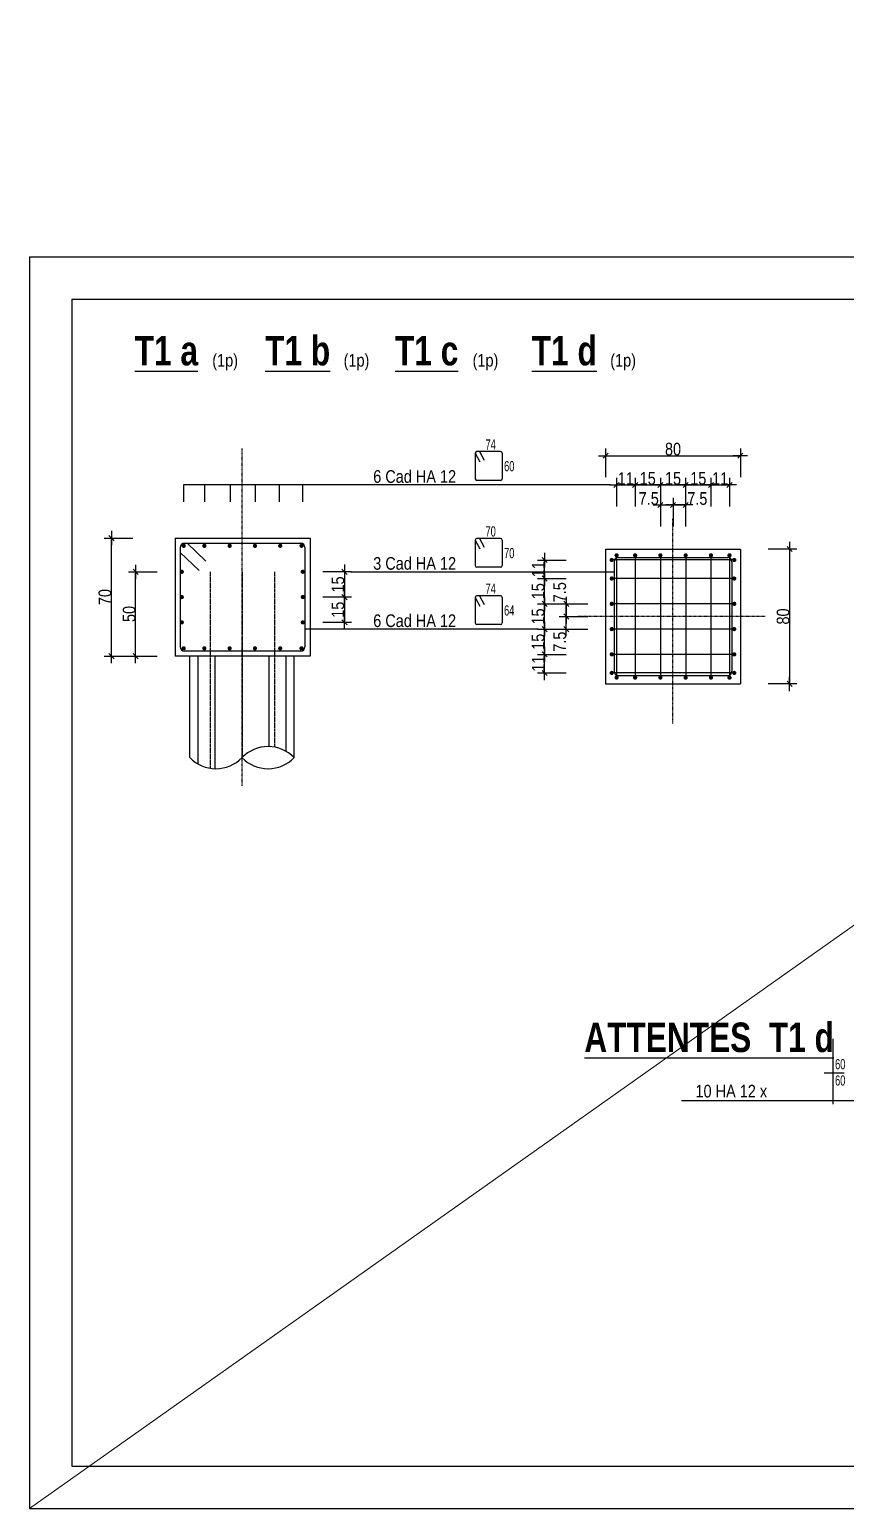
# Model space of a CAD drawing. Header units: metres. Extents: x -9927 to 45032, y -190416 to 12166.
# Drawn here: x -4451 to -3483, y -171069 to -169314 of the extents above; entities that cross this region are included whole.
import ezdxf
from ezdxf.enums import TextEntityAlignment as Align

# ---------------------------------------------------------------- set-up
doc = ezdxf.new("R2010")
doc.units = ezdxf.units.M
doc.header["$PDMODE"] = 65
doc.linetypes.add('CACHE', pattern=[9.525, 6.35, -3.175])
doc.linetypes.add('TIRETPTX2', pattern=[50.8, 25.4, -12.7, 0, -12.7])
for name, color, linetype in [('01_cote_gen', 4, 'Continuous'), ('01_fenetres', 171, 'Continuous'), ('01_linteaux', 3, 'Continuous'), ('01_poch_murs', 251, 'Continuous'), ('01_texte', 230, 'Continuous'), ('AA_COTES', 2, 'Continuous')]:
    doc.layers.add(name, color=color, linetype=linetype)
doc.styles.add('impact', font='impact.ttf')
doc.styles.add('STYLE2', font='ARIALN.TTF')
doc.dimstyles.new('JB25', dxfattribs={"dimscale": 0.1, "dimtxt": 150, "dimasz": 17, "dimexe": 0.1, "dimexo": 0.1, "dimgap": 0.09, "dimtad": 1, "dimdec": 1, "dimlfac": 0.5, "dimdsep": 46, "dimtxsty": 'STYLE2', "dimblk1": 'BOND_G', "dimblk2": 'BOND_D', "dimsah": 1, "dimcen": 1.5, "dimdle": 0.01, "dimse1": 1, "dimse2": 1, "dimclrd": 4, "dimclre": 2, "dimclrt": 5, "dimadec": 0, "dimazin": 0, "dimtfac": 2.333333, "dimtdec": 1, "dimtix": 1, "dimtmove": 2, "dimatfit": 3, "dimldrblk": 'BOND_G', "dimfxl": 1, "dimtolj": 1, "dimtzin": 0, "dimarcsym": 0})

# ---------------------------------------------------------------- blocks, each defined once
blk = doc.blocks.new('BOND_G')
at = {"layer": 'AA_COTES', "color": 0}
for p, q in [((0, -5), (0, 15)), ((5, 0), (-5, 0)), ((1.8, 1.8), (-1.8, -1.8))]:
    blk.add_line(p, q, dxfattribs=at)
blk = doc.blocks.new('BOND_D')
at = {"layer": 'AA_COTES', "color": 0}
for p, q in [((5, 0), (-5, 0)), ((-1.8, -1.8), (1.8, 1.8)), ((0, 5), (0, -15))]:
    blk.add_line(p, q, dxfattribs=at)
blk = doc.blocks.new('*D1672')
at = {"layer": '01_poch_murs', "color": 4, "lineweight": -2, "transparency": 16777216}
blk.add_line((-4325.6, -170055.8), (-4325.6, -169959.3), dxfattribs=at)
at = {"layer": 'DEFPOINTS', "color": 0, "lineweight": 0, "transparency": 16777216}
for p in [(-4325.6, -169957.6), (-4237, -169957.6), (-4212.7, -170057.5)]:
    blk.add_point(p, dxfattribs=at)
at = {"layer": '01_poch_murs', "color": 4, "lineweight": -2, "transparency": 16777216, "xscale": 1.7, "yscale": 1.7, "zscale": 1.7}
for name, p, rotation in [('BOND_D', (-4325.6, -169957.6), 90), ('BOND_G', (-4325.6, -170057.5), 270)]:
    blk.add_blockref(name, p, dxfattribs=dict(at, rotation=rotation))
at = {"layer": '01_poch_murs', "color": 5, "transparency": 16777216, "insert": (-4333.3, -170007.5), "char_height": 15, "attachment_point": 5, "rotation": 90, "style": 'STYLE2'}
blk.add_mtext('\\A1;50', dxfattribs=at)
blk = doc.blocks.new('*D1673')
at = {"layer": '01_poch_murs', "color": 4, "lineweight": -2, "transparency": 16777216}
blk.add_line((-3753, -169854.4), (-3734.4, -169854.4), dxfattribs=at)
at = {"layer": 'DEFPOINTS', "color": 0, "lineweight": 0, "transparency": 16777216}
for p in [(-3732.7, -169854.4), (-3754.7, -169936.7), (-3732.7, -169936.7)]:
    blk.add_point(p, dxfattribs=at)
at = {"layer": '01_poch_murs', "color": 4, "lineweight": -2, "transparency": 16777216, "xscale": 1.7, "yscale": 1.7, "zscale": 1.7, "rotation": 180}
blk.add_blockref('BOND_G', (-3754.7, -169854.4), dxfattribs=at)
at = {"layer": '01_poch_murs', "color": 4, "lineweight": -2, "transparency": 16777216, "xscale": 1.7, "yscale": 1.7, "zscale": 1.7}
blk.add_blockref('BOND_D', (-3732.7, -169854.4), dxfattribs=at)
at = {"layer": '01_poch_murs', "color": 5, "transparency": 16777216, "insert": (-3743.7, -169846.8), "char_height": 15, "attachment_point": 5, "style": 'STYLE2'}
blk.add_mtext('\\A1;11', dxfattribs=at)
blk = doc.blocks.new('*D1674')
at = {"layer": '01_poch_murs', "color": 4, "lineweight": -2, "transparency": 16777216}
blk.add_line((-3731, 82.3), (-3704.4, 82.3), dxfattribs=at)
at = {"layer": 'DEFPOINTS', "color": 0, "lineweight": 0, "transparency": 16777216}
for p in [(-3702.7, 82.3), (-3732.7, 0), (-3702.7, -169936.7)]:
    blk.add_point(p, dxfattribs=at)
at = {"layer": '01_poch_murs', "color": 4, "lineweight": -2, "transparency": 16777216, "xscale": 1.7, "yscale": 1.7, "zscale": 1.7, "rotation": 180}
blk.add_blockref('BOND_G', (-3732.7, 82.3), dxfattribs=at)
at = {"layer": '01_poch_murs', "color": 4, "lineweight": -2, "transparency": 16777216, "xscale": 1.7, "yscale": 1.7, "zscale": 1.7}
blk.add_blockref('BOND_D', (-3702.7, 82.3), dxfattribs=at)
at = {"layer": '01_poch_murs', "color": 5, "transparency": 16777216, "insert": (-3717.7, 90), "char_height": 15, "attachment_point": 5, "style": 'STYLE2'}
blk.add_mtext('\\A1;15', dxfattribs=at)
blk = doc.blocks.new('*D1675')
at = {"layer": '01_poch_murs', "color": 4, "lineweight": -2, "transparency": 16777216}
blk.add_line((-3701, -169854.4), (-3674.4, -169854.4), dxfattribs=at)
at = {"layer": 'DEFPOINTS', "color": 0, "lineweight": 0, "transparency": 16777216}
for p in [(-3672.7, -169854.4), (-3702.7, -169936.7), (-3672.7, -169938)]:
    blk.add_point(p, dxfattribs=at)
at = {"layer": '01_poch_murs', "color": 4, "lineweight": -2, "transparency": 16777216, "xscale": 1.7, "yscale": 1.7, "zscale": 1.7, "rotation": 180}
blk.add_blockref('BOND_G', (-3702.7, -169854.4), dxfattribs=at)
at = {"layer": '01_poch_murs', "color": 4, "lineweight": -2, "transparency": 16777216, "xscale": 1.7, "yscale": 1.7, "zscale": 1.7}
blk.add_blockref('BOND_D', (-3672.7, -169854.4), dxfattribs=at)
at = {"layer": '01_poch_murs', "color": 5, "transparency": 16777216, "insert": (-3687.7, -169846.7), "char_height": 15, "attachment_point": 5, "style": 'STYLE2'}
blk.add_mtext('\\A1;15', dxfattribs=at)
blk = doc.blocks.new('*D1676')
at = {"layer": '01_poch_murs', "color": 4, "lineweight": -2, "transparency": 16777216}
blk.add_line((-3671, -169854.4), (-3644.4, -169854.4), dxfattribs=at)
at = {"layer": 'DEFPOINTS', "color": 0, "lineweight": 0, "transparency": 16777216}
for p in [(-3642.7, -169854.4), (-3672.7, -169938), (-3642.7, -169938)]:
    blk.add_point(p, dxfattribs=at)
at = {"layer": '01_poch_murs', "color": 4, "lineweight": -2, "transparency": 16777216, "xscale": 1.7, "yscale": 1.7, "zscale": 1.7, "rotation": 180}
blk.add_blockref('BOND_G', (-3672.7, -169854.4), dxfattribs=at)
at = {"layer": '01_poch_murs', "color": 4, "lineweight": -2, "transparency": 16777216, "xscale": 1.7, "yscale": 1.7, "zscale": 1.7}
blk.add_blockref('BOND_D', (-3642.7, -169854.4), dxfattribs=at)
at = {"layer": '01_poch_murs', "color": 5, "transparency": 16777216, "insert": (-3657.7, -169846.7), "char_height": 15, "attachment_point": 5, "style": 'STYLE2'}
blk.add_mtext('\\A1;15', dxfattribs=at)
blk = doc.blocks.new('*D1656')
at = {"layer": '01_poch_murs', "color": 4, "lineweight": -2, "transparency": 16777216}
blk.add_line((-3641, -169854.4), (-3622.4, -169854.4), dxfattribs=at)
at = {"layer": 'DEFPOINTS', "color": 0, "lineweight": 0, "transparency": 16777216}
for p in [(-3620.7, -169854.4), (-3642.7, -169938), (-3620.7, -169937.9)]:
    blk.add_point(p, dxfattribs=at)
at = {"layer": '01_poch_murs', "color": 4, "lineweight": -2, "transparency": 16777216, "xscale": 1.7, "yscale": 1.7, "zscale": 1.7, "rotation": 180}
blk.add_blockref('BOND_G', (-3642.7, -169854.4), dxfattribs=at)
at = {"layer": '01_poch_murs', "color": 4, "lineweight": -2, "transparency": 16777216, "xscale": 1.7, "yscale": 1.7, "zscale": 1.7}
blk.add_blockref('BOND_D', (-3620.7, -169854.4), dxfattribs=at)
at = {"layer": '01_poch_murs', "color": 5, "transparency": 16777216, "insert": (-3631.7, -169846.8), "char_height": 15, "attachment_point": 5, "style": 'STYLE2'}
blk.add_mtext('\\A1;11', dxfattribs=at)
blk = doc.blocks.new('*D1657')
at = {"layer": '01_poch_murs', "color": 4, "lineweight": -2, "transparency": 16777216}
blk.add_line((-3701, -169878.2), (-3689.4, -169878.2), dxfattribs=at)
at = {"layer": 'DEFPOINTS', "color": 0, "lineweight": 0, "transparency": 16777216}
for p in [(-3702.7, -169869.6), (-3687.7, -169878.2), (-3687.7, -169894.8)]:
    blk.add_point(p, dxfattribs=at)
at = {"layer": '01_poch_murs', "color": 4, "lineweight": -2, "transparency": 16777216, "xscale": 1.7, "yscale": 1.7, "zscale": 1.7, "rotation": 180}
blk.add_blockref('BOND_G', (-3702.7, -169878.2), dxfattribs=at)
at = {"layer": '01_poch_murs', "color": 4, "lineweight": -2, "transparency": 16777216, "xscale": 1.7, "yscale": 1.7, "zscale": 1.7}
blk.add_blockref('BOND_D', (-3687.7, -169878.2), dxfattribs=at)
at = {"layer": '01_poch_murs', "color": 5, "transparency": 16777216, "insert": (-3716.5, -169870.6), "char_height": 15, "attachment_point": 5, "style": 'STYLE2'}
blk.add_mtext('\\A1;7.5', dxfattribs=at)
blk = doc.blocks.new('*D1652')
at = {"layer": '01_poch_murs', "color": 4, "lineweight": -2, "transparency": 16777216}
blk.add_line((-3686, -169878.2), (-3674.4, -169878.2), dxfattribs=at)
at = {"layer": 'DEFPOINTS', "color": 0, "lineweight": 0, "transparency": 16777216}
for p in [(-3672.7, -169869.6), (-3687.7, -169885.7), (-3672.7, -169878.2)]:
    blk.add_point(p, dxfattribs=at)
at = {"layer": '01_poch_murs', "color": 4, "lineweight": -2, "transparency": 16777216, "xscale": 1.7, "yscale": 1.7, "zscale": 1.7, "rotation": 180}
blk.add_blockref('BOND_G', (-3687.7, -169878.2), dxfattribs=at)
at = {"layer": '01_poch_murs', "color": 4, "lineweight": -2, "transparency": 16777216, "xscale": 1.7, "yscale": 1.7, "zscale": 1.7}
blk.add_blockref('BOND_D', (-3672.7, -169878.2), dxfattribs=at)
at = {"layer": '01_poch_murs', "color": 5, "transparency": 16777216, "insert": (-3658.8, -169870.6), "char_height": 15, "attachment_point": 5, "style": 'STYLE2'}
blk.add_mtext('\\A1;7.5', dxfattribs=at)
blk = doc.blocks.new('*D1658')
at = {"layer": '01_poch_murs', "color": 4, "lineweight": -2, "transparency": 16777216}
blk.add_line((-3840.1, -170075.8), (-3840.1, -170057.2), dxfattribs=at)
at = {"layer": 'DEFPOINTS', "color": 0, "lineweight": 0, "transparency": 16777216}
for p in [(-3840.1, -170055.5), (-3741.9, -170055.5), (-3745.1, -170077.5)]:
    blk.add_point(p, dxfattribs=at)
at = {"layer": '01_poch_murs', "color": 4, "lineweight": -2, "transparency": 16777216, "xscale": 1.7, "yscale": 1.7, "zscale": 1.7}
for name, p, rotation in [('BOND_D', (-3840.1, -170055.5), 90), ('BOND_G', (-3840.1, -170077.5), 270)]:
    blk.add_blockref(name, p, dxfattribs=dict(at, rotation=rotation))
at = {"layer": '01_poch_murs', "color": 5, "transparency": 16777216, "insert": (-3847.7, -170066.5), "char_height": 15, "attachment_point": 5, "rotation": 90, "style": 'STYLE2'}
blk.add_mtext('\\A1;11', dxfattribs=at)
blk = doc.blocks.new('*D1659')
at = {"layer": '01_poch_murs', "color": 4, "lineweight": -2, "transparency": 16777216}
blk.add_line((-3840.1, -170053.8), (-3840.1, -170027.2), dxfattribs=at)
at = {"layer": 'DEFPOINTS', "color": 0, "lineweight": 0, "transparency": 16777216}
for p in [(-3840.1, -170025.5), (-3743.1, -170025.5), (-3743.1, -170055.5)]:
    blk.add_point(p, dxfattribs=at)
at = {"layer": '01_poch_murs', "color": 4, "lineweight": -2, "transparency": 16777216, "xscale": 1.7, "yscale": 1.7, "zscale": 1.7}
for name, p, rotation in [('BOND_D', (-3840.1, -170025.5), 90), ('BOND_G', (-3840.1, -170055.5), 270)]:
    blk.add_blockref(name, p, dxfattribs=dict(at, rotation=rotation))
at = {"layer": '01_poch_murs', "color": 5, "transparency": 16777216, "insert": (-3847.8, -170040.5), "char_height": 15, "attachment_point": 5, "rotation": 90, "style": 'STYLE2'}
blk.add_mtext('\\A1;15', dxfattribs=at)
blk = doc.blocks.new('*D1660')
at = {"layer": '01_poch_murs', "color": 4, "lineweight": -2, "transparency": 16777216}
blk.add_line((-3840.1, -170023.8), (-3840.1, -169997.2), dxfattribs=at)
at = {"layer": 'DEFPOINTS', "color": 0, "lineweight": 0, "transparency": 16777216}
for p in [(-3840.1, -169995.5), (-3742.6, -169995.5), (-3742.6, -170025.5)]:
    blk.add_point(p, dxfattribs=at)
at = {"layer": '01_poch_murs', "color": 4, "lineweight": -2, "transparency": 16777216, "xscale": 1.7, "yscale": 1.7, "zscale": 1.7}
for name, p, rotation in [('BOND_D', (-3840.1, -169995.5), 90), ('BOND_G', (-3840.1, -170025.5), 270)]:
    blk.add_blockref(name, p, dxfattribs=dict(at, rotation=rotation))
at = {"layer": '01_poch_murs', "color": 5, "transparency": 16777216, "insert": (-3847.8, -170010.5), "char_height": 15, "attachment_point": 5, "rotation": 90, "style": 'STYLE2'}
blk.add_mtext('\\A1;15', dxfattribs=at)
blk = doc.blocks.new('*D1661')
at = {"layer": '01_poch_murs', "color": 4, "lineweight": -2, "transparency": 16777216}
blk.add_line((-3840.1, -169993.8), (-3840.1, -169967.2), dxfattribs=at)
at = {"layer": 'DEFPOINTS', "color": 0, "lineweight": 0, "transparency": 16777216}
for p in [(-3840.1, -169965.5), (-3743.5, -169965.5), (-3747.4, -169995.5)]:
    blk.add_point(p, dxfattribs=at)
at = {"layer": '01_poch_murs', "color": 4, "lineweight": -2, "transparency": 16777216, "xscale": 1.7, "yscale": 1.7, "zscale": 1.7}
for name, p, rotation in [('BOND_D', (-3840.1, -169965.5), 90), ('BOND_G', (-3840.1, -169995.5), 270)]:
    blk.add_blockref(name, p, dxfattribs=dict(at, rotation=rotation))
at = {"layer": '01_poch_murs', "color": 5, "transparency": 16777216, "insert": (-3847.8, -169980.5), "char_height": 15, "attachment_point": 5, "rotation": 90, "style": 'STYLE2'}
blk.add_mtext('\\A1;15', dxfattribs=at)
blk = doc.blocks.new('*D1662')
at = {"layer": '01_poch_murs', "color": 4, "lineweight": -2, "transparency": 16777216}
blk.add_line((-3840.1, -169963.8), (-3840.1, -169945.2), dxfattribs=at)
at = {"layer": 'DEFPOINTS', "color": 0, "lineweight": 0, "transparency": 16777216}
for p in [(-3840.1, -169943.5), (-3746.5, -169943.5), (-3746.5, -169965.5)]:
    blk.add_point(p, dxfattribs=at)
at = {"layer": '01_poch_murs', "color": 4, "lineweight": -2, "transparency": 16777216, "xscale": 1.7, "yscale": 1.7, "zscale": 1.7}
for name, p, rotation in [('BOND_D', (-3840.1, -169943.5), 90), ('BOND_G', (-3840.1, -169965.5), 270)]:
    blk.add_blockref(name, p, dxfattribs=dict(at, rotation=rotation))
at = {"layer": '01_poch_murs', "color": 5, "transparency": 16777216, "insert": (-3847.7, -169954.5), "char_height": 15, "attachment_point": 5, "rotation": 90, "style": 'STYLE2'}
blk.add_mtext('\\A1;11', dxfattribs=at)
blk = doc.blocks.new('*D1653')
at = {"layer": '01_poch_murs', "color": 4, "lineweight": -2, "transparency": 16777216}
blk.add_line((-3731, -169854.4), (-3704.4, -169854.4), dxfattribs=at)
at = {"layer": 'DEFPOINTS', "color": 0, "lineweight": 0, "transparency": 16777216}
for p in [(-3702.7, -169854.4), (-3732.7, -169861.9), (-3702.7, -169861.9)]:
    blk.add_point(p, dxfattribs=at)
at = {"layer": '01_poch_murs', "color": 4, "lineweight": -2, "transparency": 16777216, "xscale": 1.7, "yscale": 1.7, "zscale": 1.7, "rotation": 180}
blk.add_blockref('BOND_G', (-3732.7, -169854.4), dxfattribs=at)
at = {"layer": '01_poch_murs', "color": 4, "lineweight": -2, "transparency": 16777216, "xscale": 1.7, "yscale": 1.7, "zscale": 1.7}
blk.add_blockref('BOND_D', (-3702.7, -169854.4), dxfattribs=at)
at = {"layer": '01_poch_murs', "color": 5, "transparency": 16777216, "insert": (-3717.7, -169846.7), "char_height": 15, "attachment_point": 5, "style": 'STYLE2'}
blk.add_mtext('\\A1;15', dxfattribs=at)
blk = doc.blocks.new('*D1663')
at = {"layer": '01_poch_murs', "color": 4, "lineweight": -2, "transparency": 16777216}
blk.add_line((-3814.4, -170023.8), (-3814.4, -170012.2), dxfattribs=at)
at = {"layer": 'DEFPOINTS', "color": 0, "lineweight": 0, "transparency": 16777216}
for p in [(-3814.4, -170010.5), (-3800.5, -170010.5), (-3817.6, -170025.5)]:
    blk.add_point(p, dxfattribs=at)
at = {"layer": '01_poch_murs', "color": 4, "lineweight": -2, "transparency": 16777216, "xscale": 1.7, "yscale": 1.7, "zscale": 1.7}
for name, p, rotation in [('BOND_D', (-3814.4, -170010.5), 90), ('BOND_G', (-3814.4, -170025.5), 270)]:
    blk.add_blockref(name, p, dxfattribs=dict(at, rotation=rotation))
at = {"layer": '01_poch_murs', "color": 5, "transparency": 16777216, "insert": (-3822.1, -170040.4), "char_height": 15, "attachment_point": 5, "rotation": 90, "style": 'STYLE2'}
blk.add_mtext('\\A1;7.5', dxfattribs=at)
blk = doc.blocks.new('*D1664')
at = {"layer": '01_poch_murs', "color": 4, "lineweight": -2, "transparency": 16777216}
blk.add_line((-3814.4, -170008.8), (-3814.4, -169997.2), dxfattribs=at)
at = {"layer": 'DEFPOINTS', "color": 0, "lineweight": 0, "transparency": 16777216}
for p in [(-3814.4, -169995.5), (-3740.5, -169995.5), (-3740.5, -170010.5)]:
    blk.add_point(p, dxfattribs=at)
at = {"layer": '01_poch_murs', "color": 4, "lineweight": -2, "transparency": 16777216, "xscale": 1.7, "yscale": 1.7, "zscale": 1.7}
for name, p, rotation in [('BOND_D', (-3814.4, -169995.5), 90), ('BOND_G', (-3814.4, -170010.5), 270)]:
    blk.add_blockref(name, p, dxfattribs=dict(at, rotation=rotation))
at = {"layer": '01_poch_murs', "color": 5, "transparency": 16777216, "insert": (-3822.1, -169981.7), "char_height": 15, "attachment_point": 5, "rotation": 90, "style": 'STYLE2'}
blk.add_mtext('\\A1;7.5', dxfattribs=at)
blk = doc.blocks.new('*D1665')
at = {"layer": '01_poch_murs', "color": 4, "lineweight": -2, "transparency": 16777216}
blk.add_line((-4077.7, -169959.2), (-4077.7, -169985.8), dxfattribs=at)
at = {"layer": 'DEFPOINTS', "color": 0, "lineweight": 0, "transparency": 16777216}
for p in [(-4125.9, -169957.5), (-4124.6, -169987.5), (-4077.7, -169987.5)]:
    blk.add_point(p, dxfattribs=at)
at = {"layer": '01_poch_murs', "color": 4, "lineweight": -2, "transparency": 16777216, "xscale": 1.7, "yscale": 1.7, "zscale": 1.7}
for name, p, rotation in [('BOND_G', (-4077.7, -169957.5), 90), ('BOND_D', (-4077.7, -169987.5), 270)]:
    blk.add_blockref(name, p, dxfattribs=dict(at, rotation=rotation))
at = {"layer": '01_poch_murs', "color": 5, "transparency": 16777216, "insert": (-4085.4, -169972.5), "char_height": 15, "attachment_point": 5, "rotation": 90, "style": 'STYLE2'}
blk.add_mtext('\\A1;15', dxfattribs=at)
blk = doc.blocks.new('*D1666')
at = {"layer": '01_poch_murs', "color": 4, "lineweight": -2, "transparency": 16777216}
blk.add_line((-4077.7, -169989.2), (-4077.7, -170015.8), dxfattribs=at)
at = {"layer": 'DEFPOINTS', "color": 0, "lineweight": 0, "transparency": 16777216}
for p in [(-4095, -169987.5), (-4125.9, -170017.5), (-4077.7, -170017.5)]:
    blk.add_point(p, dxfattribs=at)
at = {"layer": '01_poch_murs', "color": 4, "lineweight": -2, "transparency": 16777216, "xscale": 1.7, "yscale": 1.7, "zscale": 1.7}
for name, p, rotation in [('BOND_G', (-4077.7, -169987.5), 90), ('BOND_D', (-4077.7, -170017.5), 270)]:
    blk.add_blockref(name, p, dxfattribs=dict(at, rotation=rotation))
at = {"layer": '01_poch_murs', "color": 5, "transparency": 16777216, "insert": (-4085.4, -170002.5), "char_height": 15, "attachment_point": 5, "rotation": 90, "style": 'STYLE2'}
blk.add_mtext('\\A1;15', dxfattribs=at)
blk = doc.blocks.new('*D1667')
at = {"layer": '01_poch_murs', "color": 4, "lineweight": -2, "transparency": 16777216}
blk.add_line((-4354.3, -170055.8), (-4354.3, -169919.2), dxfattribs=at)
at = {"layer": 'DEFPOINTS', "color": 0, "lineweight": 0, "transparency": 16777216}
for p in [(-4354.3, -169917.5), (-4278.6, -169917.5), (-4278.6, -170057.5)]:
    blk.add_point(p, dxfattribs=at)
at = {"layer": '01_poch_murs', "color": 4, "lineweight": -2, "transparency": 16777216, "xscale": 1.7, "yscale": 1.7, "zscale": 1.7}
for name, p, rotation in [('BOND_D', (-4354.3, -169917.5), 90), ('BOND_G', (-4354.3, -170057.5), 270)]:
    blk.add_blockref(name, p, dxfattribs=dict(at, rotation=rotation))
at = {"layer": '01_poch_murs', "color": 5, "transparency": 16777216, "insert": (-4362, -169987.5), "char_height": 15, "attachment_point": 5, "rotation": 90, "style": 'STYLE2'}
blk.add_mtext('\\A1;70', dxfattribs=at)
blk = doc.blocks.new('*D1668')
at = {"layer": '01_poch_murs', "color": 4, "lineweight": -2, "transparency": 16777216}
blk.add_line((-3766, -169819.7), (-3609.4, -169819.7), dxfattribs=at)
at = {"layer": 'DEFPOINTS', "color": 0, "lineweight": 0, "transparency": 16777216}
for p in [(-3607.7, -169819.7), (-3767.7, -169930.5), (-3607.7, -169930.5)]:
    blk.add_point(p, dxfattribs=at)
at = {"layer": '01_poch_murs', "color": 4, "lineweight": -2, "transparency": 16777216, "xscale": 1.7, "yscale": 1.7, "zscale": 1.7, "rotation": 180}
blk.add_blockref('BOND_G', (-3767.7, -169819.7), dxfattribs=at)
at = {"layer": '01_poch_murs', "color": 4, "lineweight": -2, "transparency": 16777216, "xscale": 1.7, "yscale": 1.7, "zscale": 1.7}
blk.add_blockref('BOND_D', (-3607.7, -169819.7), dxfattribs=at)
at = {"layer": '01_poch_murs', "color": 5, "transparency": 16777216, "insert": (-3687.7, -169812), "char_height": 15, "attachment_point": 5, "style": 'STYLE2'}
blk.add_mtext('\\A1;80', dxfattribs=at)
blk = doc.blocks.new('*D1669')
at = {"layer": '01_poch_murs', "color": 4, "lineweight": -2, "transparency": 16777216}
blk.add_line((-3549.3, -169932.2), (-3549.3, -170088.8), dxfattribs=at)
at = {"layer": 'DEFPOINTS', "color": 0, "lineweight": 0, "transparency": 16777216}
for p in [(-3607.7, -169930.5), (-3607.7, -170090.5), (-3549.3, -170090.5)]:
    blk.add_point(p, dxfattribs=at)
at = {"layer": '01_poch_murs', "color": 4, "lineweight": -2, "transparency": 16777216, "xscale": 1.7, "yscale": 1.7, "zscale": 1.7}
for name, p, rotation in [('BOND_G', (-3549.3, -169930.5), 90), ('BOND_D', (-3549.3, -170090.5), 270)]:
    blk.add_blockref(name, p, dxfattribs=dict(at, rotation=rotation))
at = {"layer": '01_poch_murs', "color": 5, "transparency": 16777216, "insert": (-3557, -170010.5), "char_height": 15, "attachment_point": 5, "rotation": 90, "style": 'STYLE2'}
blk.add_mtext('\\A1;80', dxfattribs=at)

msp = doc.modelspace()

# ---------------------------------------------------------------- linework, layer by layer
at = {"layer": '01_cote_gen', "lineweight": 0, "ltscale": 0.5}
msp.add_line((-4451.48, -171068.83), (-2351.48, -169583.83), dxfattribs=at)
at = {"layer": '01_fenetres', "ltscale": 30}
for p, q in [((-4401.48, -169633.83), (-2401.48, -169633.83)), ((-4401.48, -169633.83), (-4401.48, -171018.83)), ((-4401.48, -171018.83), (-2401.48, -171018.83))]:
    msp.add_line(p, q, dxfattribs=at)
at = {"layer": '01_linteaux', "linetype": 'TIRETPTX2', "ltscale": 0.02}
for p, q in [((-4198.96, -170211.33), (-4198.96, -169811.1)), ((-3687.74, -170137.45), (-3687.74, -169894.82)), ((-3578.2, -170010.47), (-3800.52, -170010.47))]:
    msp.add_line(p, q, dxfattribs=at)
at = {"layer": '01_linteaux'}
for p, q in [((-3922.43, -169816.83), (-3922.43, -169847.03)), ((-3922.43, -169816.83), (-3917, -169827.1)), ((-3892.37, -169814.83), (-3920.43, -169814.83)), ((-3917.5, -169814.83), (-3912.06, -169825.1)), ((-3890.37, -169816.83), (-3890.37, -169847.03)), ((-3892.37, -169849.03), (-3920.43, -169849.03)), ((-4278.59, -169917.48), (-4118.6, -169917.48)), ((-4278.59, -169917.48), (-4278.59, -170057.48)), ((-4267.59, -169923.48), (-4129.6, -169923.48)), ((-4264.39, -169923.48), (-4242.07, -169944.77)), ((-4118.6, -169917.48), (-4118.6, -170057.48)), ((-3922.43, -169919.94), (-3922.43, -169950.14)), ((-3922.43, -169919.94), (-3917, -169930.22)), ((-3892.37, -169917.94), (-3920.43, -169917.94)), ((-3917.5, -169917.94), (-3912.06, -169928.22)), ((-3890.37, -169919.94), (-3890.37, -169950.14)), ((-4272.59, -169928.48), (-4272.59, -170046.48)), ((-4272.59, -169934.48), (-4250.28, -169955.77)), ((-4124.6, -169928.48), (-4124.6, -170046.48)), ((-3767.74, -169930.47), (-3607.74, -169930.47)), ((-3767.74, -169930.47), (-3767.74, -170090.47)), ((-3615.01, -169943.47), (-3760.46, -169943.47)), ((-3754.68, -169939.2), (-3754.68, -170082.99)), ((-3752.74, -169940.47), (-3622.74, -169940.47)), ((-3732.67, -169939.2), (-3732.67, -170082.99)), ((-3702.67, -169937.93), (-3702.67, -170081.72)), ((-3672.67, -169937.93), (-3672.67, -170081.72)), ((-3642.67, -169937.93), (-3642.67, -170081.72)), ((-3620.67, -169937.93), (-3620.67, -170081.72)), ((-3607.74, -169930.47), (-3607.74, -170090.47)), ((-3892.37, -169952.14), (-3920.43, -169952.14)), ((-3757.74, -169945.47), (-3757.74, -170075.47)), ((-3617.74, -169945.47), (-3617.74, -170075.47)), ((-3615.01, -169965.47), (-3760.46, -169965.47)), ((-3922.43, -169987.94), (-3922.43, -170018.14)), ((-3922.43, -169987.94), (-3917, -169998.21)), ((-3892.37, -169985.94), (-3920.43, -169985.94)), ((-3917.5, -169985.94), (-3912.06, -169996.21)), ((-3890.37, -169987.94), (-3890.37, -170018.14)), ((-3615.01, -169995.47), (-3760.46, -169995.47)), ((-3892.37, -170020.14), (-3920.43, -170020.14)), ((-3615.01, -170025.47), (-3760.46, -170025.47)), ((-4118.6, -170057.48), (-4278.59, -170057.48)), ((-4129.6, -170051.48), (-4267.59, -170051.48)), ((-4261.32, -170177.99), (-4261.32, -170057.48)), ((-4137.32, -170177.99), (-4137.32, -170057.48)), ((-3615.01, -170055.47), (-3760.46, -170055.47)), ((-3615.01, -170077.47), (-3760.46, -170077.47)), ((-3752.74, -170080.47), (-3622.74, -170080.47)), ((-3767.74, -170090.47), (-3607.74, -170090.47))]:
    msp.add_line(p, q, dxfattribs=at)
at = {"layer": '01_linteaux', "linetype": 'CACHE', "ltscale": 0.15}
for p, q in [((-4237.02, -169957.56), (-4237.02, -170190.57)), ((-4198.96, -169957.56), (-4198.96, -170177.62)), ((-4160.9, -169957.56), (-4160.9, -170165.54))]:
    msp.add_line(p, q, dxfattribs=at)
at = {"layer": '01_linteaux', "const_width": 2.5}
for points in [[(-4267.24, -169926.64, -1), (-4269.74, -169926.64, -1)], [(-4245.21, -169926.64, 1), (-4242.71, -169926.64, 1)], [(-4215.21, -169926.64, 1), (-4212.71, -169926.64, 1)], [(-4185.21, -169926.64, 1), (-4182.71, -169926.64, 1)], [(-4155.21, -169926.64, 1), (-4152.71, -169926.64, 1)], [(-4129.95, -169926.64, 1), (-4127.45, -169926.64, 1)], [(-3761.71, -169943.47, 1), (-3759.21, -169943.47, 1)], [(-3755.92, -169937.95, 1), (-3753.42, -169937.95, 1)], [(-3733.92, -169937.95, 1), (-3731.42, -169937.95, 1)], [(-3703.92, -169937.95, 1), (-3701.42, -169937.95, 1)], [(-3673.92, -169937.95, 1), (-3671.42, -169937.95, 1)], [(-3643.92, -169937.95, 1), (-3641.42, -169937.95, 1)], [(-3621.92, -169937.95, 1), (-3619.42, -169937.95, 1)], [(-3613.76, -169943.47, -1), (-3616.26, -169943.47, -1)], [(-4269.55, -169957.48, -1), (-4272.05, -169957.48, -1)], [(-4128.38, -169957.48, 1), (-4125.88, -169957.48, 1)], [(-3761.71, -169965.47, 1), (-3759.21, -169965.47, 1)], [(-3613.76, -169965.47, -1), (-3616.26, -169965.47, -1)], [(-4269.55, -169987.48, -1), (-4272.05, -169987.48, -1)], [(-4128.38, -169987.48, 1), (-4125.88, -169987.48, 1)], [(-3761.71, -169995.47, 1), (-3759.21, -169995.47, 1)], [(-3613.76, -169995.47, -1), (-3616.26, -169995.47, -1)], [(-4269.55, -170017.48, 1), (-4272.05, -170017.48, 1)], [(-4128.38, -170017.48, -1), (-4125.88, -170017.48, -1)], [(-3761.71, -170025.47, 1), (-3759.21, -170025.47, 1)], [(-3613.76, -170025.47, -1), (-3616.26, -170025.47, -1)], [(-4267.24, -170048.32, 1), (-4269.74, -170048.32, 1)], [(-4245.21, -170048.32, -1), (-4242.71, -170048.32, -1)], [(-4215.21, -170048.32, -1), (-4212.71, -170048.32, -1)], [(-4185.21, -170048.32, -1), (-4182.71, -170048.32, -1)], [(-4155.21, -170048.32, -1), (-4152.71, -170048.32, -1)], [(-4129.95, -170048.32, -1), (-4127.45, -170048.32, -1)], [(-3761.71, -170055.47, 1), (-3759.21, -170055.47, 1)], [(-3613.76, -170055.47, -1), (-3616.26, -170055.47, -1)], [(-3761.71, -170077.47, 1), (-3759.21, -170077.47, 1)], [(-3755.92, -170082.99, -1), (-3753.42, -170082.99, -1)], [(-3733.92, -170082.99, -1), (-3731.42, -170082.99, -1)], [(-3703.92, -170082.99, -1), (-3701.42, -170082.99, -1)], [(-3673.92, -170082.99, -1), (-3671.42, -170082.99, -1)], [(-3643.92, -170082.99, -1), (-3641.42, -170082.99, -1)], [(-3621.92, -170082.99, -1), (-3619.42, -170082.99, -1)], [(-3613.76, -170077.47, -1), (-3616.26, -170077.47, -1)]]:
    msp.add_lwpolyline(points, format="xyb", close=True, dxfattribs=at)
at = {"layer": '01_linteaux'}
for centre, radius, start, end in [((-3920.43, -169816.83), 2, 90, 180), ((-3892.37, -169816.83), 2, 0, 90), ((-3920.43, -169847.03), 2, 180, 270), ((-3892.37, -169847.03), 2, 270, 0), ((-4267.59, -169928.48), 5, 90, 180), ((-4129.6, -169928.48), 5, 0, 90), ((-3920.43, -169919.94), 2, 90, 180), ((-3892.37, -169919.94), 2, 0, 90), ((-3752.74, -169945.47), 5, 90, 180), ((-3622.74, -169945.47), 5, 0, 90), ((-3920.43, -169950.14), 2, 180, 270), ((-3892.37, -169950.14), 2, 270, 0), ((-3920.43, -169987.94), 2, 90, 180), ((-3892.37, -169987.94), 2, 0, 90), ((-3920.43, -170018.14), 2, 180, 270), ((-3892.37, -170018.14), 2, 270, 0), ((-4267.59, -170046.48), 5, 180, 270), ((-4129.6, -170046.48), 5, 270, 0), ((-3752.74, -170075.47), 5, 180, 270), ((-3622.74, -170075.47), 5, 270, 0), ((-4168.32, -170208.13), 43.24, 44.19387, 135.80613), ((-4230.32, -170147.85), 43.24, 224.19387, 315.80613), ((-4168.32, -170147.85), 43.24, 224.19387, 315.80613)]:
    msp.add_arc(centre, radius, start, end, dxfattribs=at)
at = {"layer": '01_poch_murs'}
for p, q in [((-4251.32, -170185.65), (-4251.32, -170057.48)), ((-4231.32, -170191.08), (-4231.32, -170057.48)), ((-4167.32, -170057.48), (-4167.32, -170164.91)), ((-4147.32, -170057.48), (-4147.32, -170170.34))]:
    msp.add_line(p, q, dxfattribs=at)
at = {"layer": '01_texte', "ltscale": 30}
for p, q in [((-4451.48, -169583.83), (-4451.48, -171068.83)), ((-4451.48, -169583.83), (-2351.48, -169583.83)), ((-4451.48, -171068.83), (-2351.48, -171068.83))]:
    msp.add_line(p, q, dxfattribs=at)
at = {"layer": '01_texte'}
for p, q in [((-3762.17, -169854.36), (-4268.61, -169854.36)), ((-4268.61, -169854.36), (-4268.61, -169874.27)), ((-4243.64, -169854.36), (-4243.64, -169874.27)), ((-4213.47, -169854.36), (-4213.47, -169874.27)), ((-4183.83, -169854.36), (-4183.83, -169874.27)), ((-4155.22, -169854.36), (-4155.22, -169874.27)), ((-4127.65, -169854.36), (-4127.65, -169874.27)), ((-4070.22, -169957.48), (-3757.74, -169957.48)), ((-3847.62, -170025.47), (-4124.6, -170025.47)), ((-3497.68, -170589.24), (-3497.68, -170511.46)), ((-3508.24, -170551.79), (-3484.71, -170551.79)), ((-3677.59, -170584.62), (-3315.94, -170584.62))]:
    msp.add_line(p, q, dxfattribs=at)

# ---------------------------------------------------------------- texts
at = {"layer": '01_texte', "style": 'impact'}
for s, p in [('%%UT1 a', (-4289.14, -169723.04)), ('%%UT1 b', (-4133.23, -169723.04)), ('%%UT1 c', (-3980.13, -169723.04)), ('%%UT1 d', (-3816.74, -169723.04)), ('%%UATTENTES  T1 d', (-3644.86, -170537.85))]:
    msp.add_text(s, height=35, dxfattribs=at).set_placement(p, align=Align.BOTTOM_CENTER)
at = {"layer": '01_texte', "style": 'STYLE2'}
for s, p in [('(1p)', (-4234.6, -169713.97)), ('(1p)', (-4078.68, -169713.97)), ('(1p)', (-3925.58, -169713.97)), ('(1p)', (-3762.19, -169713.97)), ('6 Cad HA 12', (-4043.55, -169851.92)), ('3 Cad HA 12', (-4043.55, -169955.03)), ('6 Cad HA 12', (-4043.55, -170023.03)), ('10 HA 12 x', (-3661.01, -170581.21))]:
    msp.add_text(s, height=15, dxfattribs=at).set_placement(p)
at = {"layer": '01_texte', "style": 'STYLE2', "width": 0.8}
for s, p in [('74', (-3898.05, -169812.45)), ('60', (-3876.01, -169838.19)), ('70', (-3898.05, -169915.56)), ('70', (-3876.01, -169941.3)), ('74', (-3898.05, -169983.56)), ('64', (-3876.01, -170009.3)), ('60', (-3483.1, -170547.77)), ('60', (-3483.1, -170566.98))]:
    msp.add_text(s, height=12, dxfattribs=at).set_placement(p, align=Align.RIGHT)

# ---------------------------------------------------------------- dimensions: what is measured, and where the dimension line sits
at = {"layer": '01_poch_murs'}
for base, p1, p2, picture, middle in [((-3702.71, 82.34), (-3732.67, 0), (-3702.71, -169936.7), '*D1674', (-3717.69, 90)), ((-3607.74, -169819.71), (-3767.74, -169930.47), (-3607.74, -169930.47), '*D1668', (-3687.74, -169812.04)), ((-3732.67, -169854.36), (-3754.67, -169936.7), (-3732.67, -169936.7), '*D1673', (-3743.67, -169846.82)), ((-3702.71, -169854.36), (-3732.67, -169861.86), (-3702.71, -169861.86), '*D1653', (-3717.69, -169846.7)), ((-3672.67, -169854.36), (-3702.71, -169936.7), (-3672.67, -169937.95), '*D1675', (-3687.69, -169846.7)), ((-3642.67, -169854.36), (-3672.67, -169937.95), (-3642.67, -169937.95), '*D1676', (-3657.67, -169846.7)), ((-3620.67, -169854.36), (-3642.67, -169937.95), (-3620.67, -169937.93), '*D1656', (-3631.67, -169846.82))]:
    dim = msp.add_linear_dim(base=base, p1=p1, p2=p2, dimstyle='JB25', dxfattribs=at)
    dim.commit()
    dim.dimension.update_dxf_attribs({"geometry": picture, "text_midpoint": middle})
for base, p1, p2, picture, middle in [((-3687.74, -169878.23), (-3702.71, -169869.58), (-3687.74, -169894.82), '*D1657', (-3716.48, -169870.59)), ((-3672.67, -169878.23), (-3687.74, -169885.73), (-3672.67, -169869.58), '*D1652', (-3658.79, -169870.59))]:
    dim = msp.add_linear_dim(base=base, p1=p1, p2=p2, dimstyle='JB25', dxfattribs=at)
    dim.commit()
    dim.dimension.update_dxf_attribs({"geometry": picture, "text_midpoint": middle, "dimtype": 160})
for base, p1, p2, picture, middle in [((-4354.32, -169917.48), (-4278.59, -170057.48), (-4278.59, -169917.48), '*D1667', (-4361.99, -169987.48)), ((-3549.34, -170090.47), (-3607.74, -169930.47), (-3607.74, -170090.47), '*D1669', (-3557.01, -170010.47)), ((-3840.12, -169943.47), (-3746.52, -169965.47), (-3746.52, -169943.47), '*D1662', (-3847.66, -169954.47)), ((-4325.61, -169957.56), (-4212.75, -170057.48), (-4237.02, -169957.56), '*D1672', (-4333.28, -170007.52)), ((-4077.72, -169987.48), (-4125.88, -169957.48), (-4124.6, -169987.48), '*D1665', (-4085.39, -169972.48)), ((-3840.12, -169965.47), (-3747.43, -169995.47), (-3743.54, -169965.47), '*D1661', (-3847.79, -169980.47)), ((-4077.72, -170017.48), (-4095.05, -169987.48), (-4125.88, -170017.48), '*D1666', (-4085.39, -170002.48)), ((-3840.12, -169995.47), (-3742.63, -170025.47), (-3742.63, -169995.47), '*D1660', (-3847.79, -170010.47)), ((-3840.12, -170025.47), (-3743.09, -170055.47), (-3743.09, -170025.47), '*D1659', (-3847.79, -170040.47)), ((-3840.12, -170055.47), (-3745.15, -170077.47), (-3741.94, -170055.47), '*D1658', (-3847.66, -170066.47))]:
    dim = msp.add_linear_dim(base=base, p1=p1, p2=p2, angle=90, dimstyle='JB25', dxfattribs=at)
    dim.commit()
    dim.dimension.update_dxf_attribs({"geometry": picture, "text_midpoint": middle})
for base, p1, p2, picture, middle in [((-3814.42, -169995.47), (-3740.52, -170010.47), (-3740.52, -169995.47), '*D1664', (-3822.05, -169981.66)), ((-3814.42, -170010.47), (-3817.62, -170025.47), (-3800.52, -170010.47), '*D1663', (-3822.05, -170040.39))]:
    dim = msp.add_linear_dim(base=base, p1=p1, p2=p2, angle=90, dimstyle='JB25', dxfattribs=at)
    dim.commit()
    dim.dimension.update_dxf_attribs({"geometry": picture, "text_midpoint": middle, "dimtype": 160})

doc.saveas('drawing.dxf')
